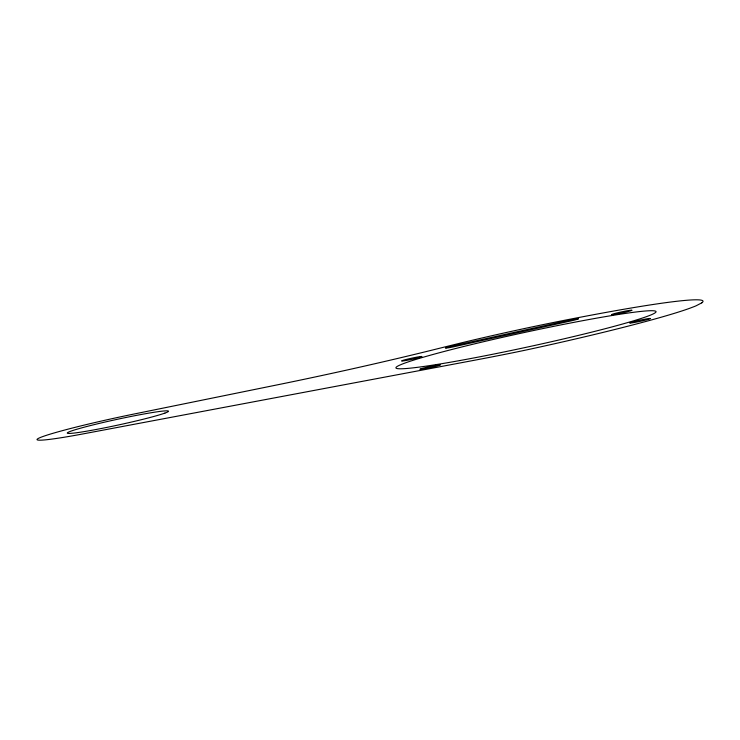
<?xml version="1.0" encoding="UTF-8"?>
<svg xmlns="http://www.w3.org/2000/svg" width="740" height="740" viewBox="0 0 740 740"><rect width="100%" height="100%" fill="white"/><g stroke="black" fill="none" stroke-linecap="round" stroke-linejoin="round"><path stroke-width="1.11" d="M440.245 364.922A10.332 0.574 -12.2 0 1 430.199 367.641A10.332 0.574 -12.2 0 1 420.089 369.269M420.079 369.195A10.332 0.574 -12.2 0 1 430.125 366.476A10.332 0.574 -12.2 0 1 440.235 364.848M650.257 318.625A10.48 0.583 -12.2 0 1 640.211 321.317A10.48 0.583 -12.2 0 1 629.943 323.019M629.907 322.871A10.48 0.583 -12.2 0 1 639.961 320.18A10.48 0.583 -12.2 0 1 650.229 318.478M631.84 310.338A10.388 0.583 -12.2 0 1 621.868 313.011A10.388 0.583 -12.2 0 1 611.712 314.694M611.684 314.546A10.388 0.583 -12.2 0 1 621.646 311.873A10.388 0.583 -12.2 0 1 631.812 310.19M701.733 302.873L696.173 305.759A180.384 10.073 -12.2 0 1 694.324 306.536L689.893 308.219A180.384 10.073 -12.2 0 1 530.349 349.104A115.486 6.447 -12.2 0 1 513.338 352.666L509.666 353.406A196.757 10.98 -12.2 0 1 475.496 360.056L81.363 434.223A82.797 4.625 -12.2 0 1 42.162 436.794A82.797 4.625 -12.2 0 1 137.881 413.244L277.139 384.893A232.61 12.987 -12.2 0 0 440.726 347.966L462.445 342.611A150.063 8.381 -12.2 0 1 510.165 331.64L522.495 328.958A150.063 8.381 -12.2 0 1 570.855 319.051A234.071 13.07 -12.2 0 1 600.307 313.464A197.663 11.035 -12.2 0 1 701.751 302.864M164.872 413.114L162.883 413.789A51.754 2.886 -12.2 0 1 102.046 428.358L96.154 429.487A51.754 2.886 -12.2 0 1 71.947 430.8A51.754 2.886 -12.2 0 1 138.278 415.038L143.921 413.993A51.754 2.886 -12.2 0 1 168.156 410.95L168.507 411.153A51.754 2.886 -12.2 0 1 164.872 413.114M569.041 320.3L453.851 345.71A9.167 0.509 -12.2 0 0 445.434 348.031A9.167 0.509 -12.2 0 0 453.537 346.82L570.133 321.105A9.167 0.509 -12.2 0 0 578.532 318.746A9.167 0.509 -12.2 0 0 569.041 320.3M459.938 360.528A133.071 7.428 -12.2 0 0 656.038 311.79A133.071 7.428 -12.2 0 0 461.927 346.94A133.071 7.428 -12.2 0 0 459.938 360.528M406.094 360.473A10.351 0.574 -12.2 0 0 421.911 356.625A10.351 0.574 -12.2 0 0 407.472 359.15A10.351 0.574 -12.2 0 0 406.094 360.473"/></g></svg>
